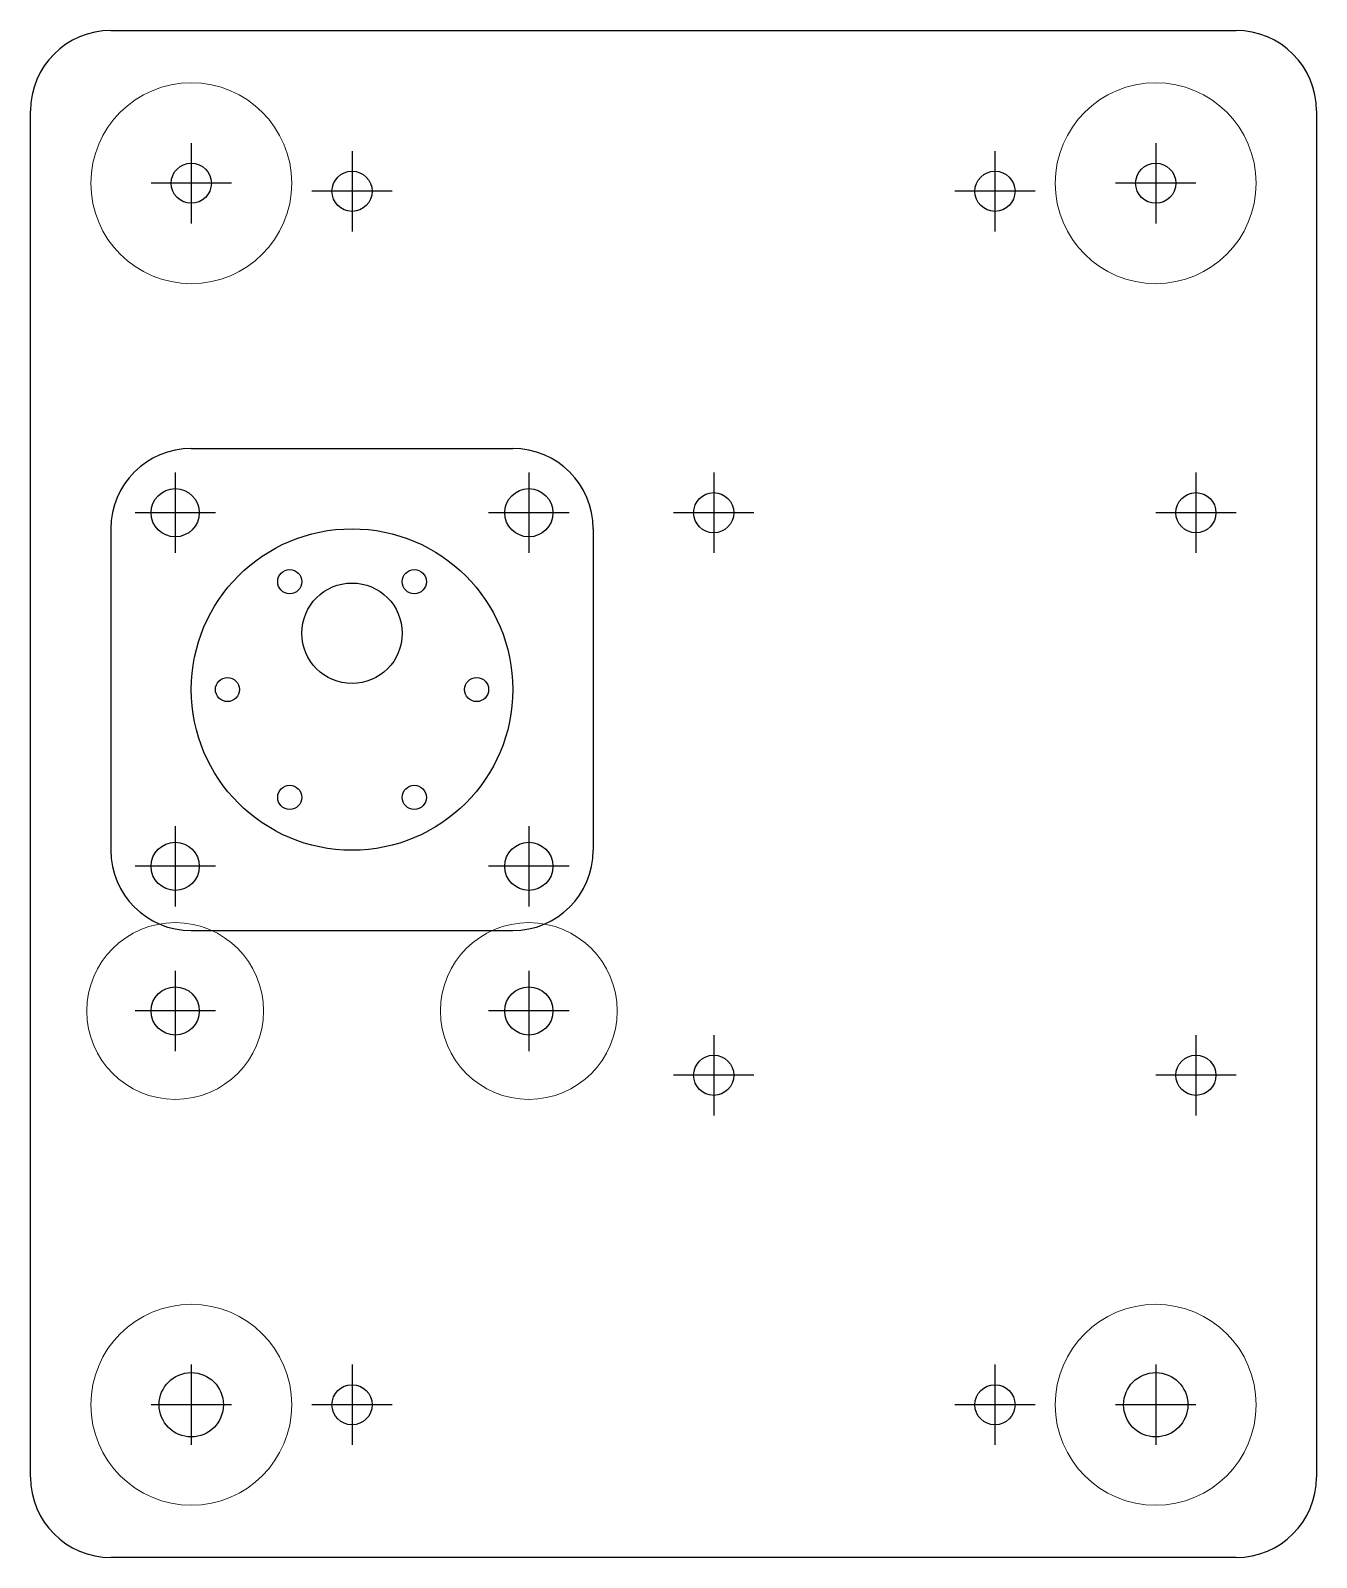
# Model space of a CAD drawing. Header units: millimetres. Extents: x 0 to 160, y 0 to 190.
import ezdxf

# ---------------------------------------------------------------- set-up
doc = ezdxf.new("R2010")
doc.units = ezdxf.units.MM
doc.layers.get('0').update_dxf_attribs({"linetype": 'CONTINUOUS', "true_color": 0x000000})
doc.layers.add('help', color=8, linetype='CONTINUOUS', lineweight=0, true_color=0x808080)
doc.layers.add('motor', color=6, linetype='CONTINUOUS', lineweight=0, true_color=0xff00ff)

msp = doc.modelspace()

# ---------------------------------------------------------------- linework, layer by layer
for p, q in [((10, 190), (150, 190)), ((0, 10), (0, 180)), ((160, 180), (160, 10)), ((20, 176), (20, 166)), ((40, 175), (40, 165)), ((120, 175), (120, 165)), ((140, 176), (140, 166)), ((25, 171), (15, 171)), ((45, 170), (35, 170)), ((125, 170), (115, 170)), ((145, 171), (135, 171)), ((20, 138), (60, 138)), ((18, 135), (18, 125)), ((62, 135), (62, 125)), ((85, 135), (85, 125)), ((145, 135), (145, 125)), ((23, 130), (13, 130)), ((67, 130), (57, 130)), ((90, 130), (80, 130)), ((150, 130), (140, 130)), ((10, 128), (10, 88)), ((70, 128), (70, 88)), ((18, 91), (18, 81)), ((62, 91), (62, 81)), ((23, 86), (13, 86)), ((67, 86), (57, 86)), ((20, 78), (60, 78)), ((18, 73), (18, 63)), ((62, 73), (62, 63)), ((23, 68), (13, 68)), ((67, 68), (57, 68)), ((85, 65), (85, 55)), ((145, 65), (145, 55)), ((90, 60), (80, 60)), ((150, 60), (140, 60)), ((20, 24), (20, 14)), ((40, 24), (40, 14)), ((120, 24), (120, 14)), ((140, 24), (140, 14)), ((25, 19), (15, 19)), ((45, 19), (35, 19)), ((125, 19), (115, 19)), ((145, 19), (135, 19)), ((150, 0), (10, 0))]:
    msp.add_line(p, q)
for centre, radius in [((20, 171), 2.5), ((140, 171), 2.5), ((40, 170), 2.5), ((120, 170), 2.5), ((18, 130), 3), ((62, 130), 3), ((85, 130), 2.5), ((145, 130), 2.5), ((40, 108), 20), ((32.25, 121.42), 1.5), ((47.75, 121.42), 1.5), ((40, 115), 6.25), ((24.5, 108), 1.5), ((55.5, 108), 1.5), ((32.25, 94.58), 1.5), ((47.75, 94.58), 1.5), ((18, 86), 3), ((62, 86), 3), ((18, 68), 3), ((62, 68), 3), ((85, 60), 2.5), ((145, 60), 2.5), ((20, 19), 4), ((140, 19), 4), ((40, 19), 2.5), ((120, 19), 2.5)]:
    msp.add_circle(centre, radius)
for centre, start, end in [((10, 180), 90, 180), ((150, 180), 0, 90), ((20, 128), 90, 180), ((60, 128), 0, 90), ((20, 88), 180, 270), ((60, 88), 270, 0), ((10, 10), 180, 270), ((150, 10), 270, 0)]:
    msp.add_arc(centre, 10, start, end)
at = {"layer": 'help'}
for centre in [(20, 171), (140, 171), (20, 19), (140, 19)]:
    msp.add_circle(centre, 12.5, dxfattribs=at)
at = {"layer": 'motor'}
for centre in [(18, 68), (62, 68)]:
    msp.add_circle(centre, 11, dxfattribs=at)

doc.saveas('drawing.dxf')
